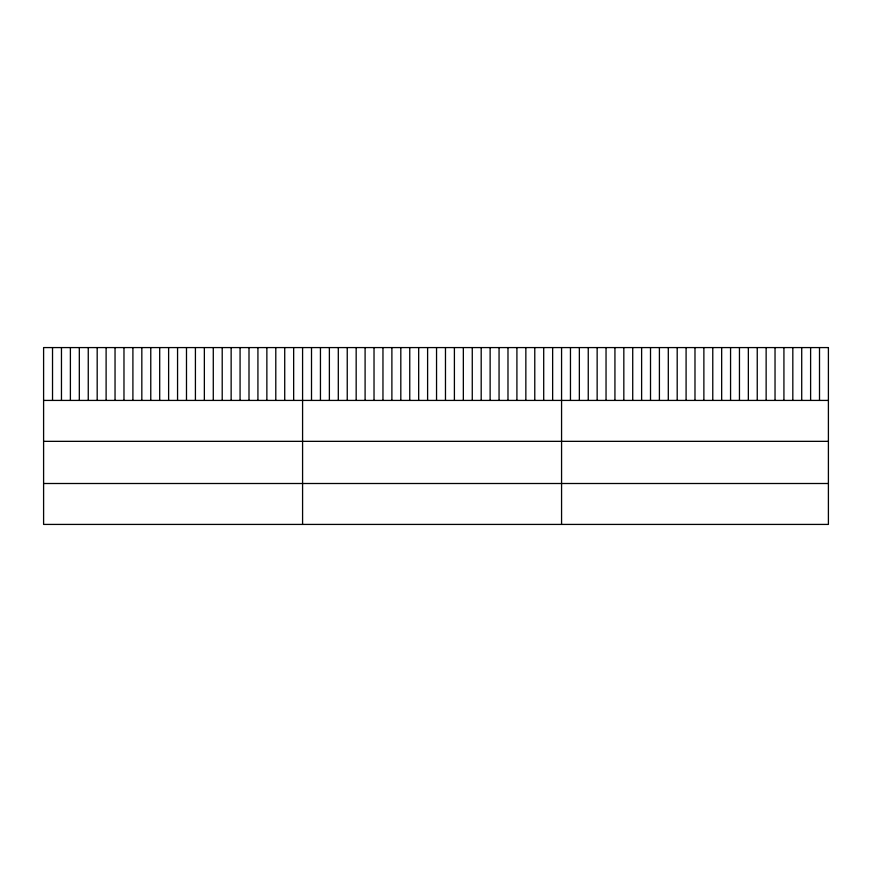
<?xml version="1.0" encoding="UTF-8"?>
<svg xmlns="http://www.w3.org/2000/svg" width="872" height="872" viewBox="0 0 872 872"><rect width="100%" height="100%" fill="white"/><g stroke="black" fill="none" stroke-linecap="round" stroke-linejoin="round"><path stroke-width="1.31" d="M43.6 400.422L828.4 400.422M43.6 441.341L828.4 441.341M43.6 483.502L828.4 483.502M819.506 347.579L819.506 400.422M810.611 347.579L810.611 400.422M801.717 347.579L801.717 400.422M792.822 347.579L792.822 400.422M783.928 347.579L783.928 400.422M775.034 347.579L775.034 400.422M766.139 347.579L766.139 400.422M757.245 347.579L757.245 400.422M748.35 347.579L748.35 400.422M739.456 347.579L739.456 400.422M730.562 347.579L730.562 400.422M721.667 347.579L721.667 400.422M712.773 347.579L712.773 400.422M703.878 347.579L703.878 400.422M694.984 347.579L694.984 400.422M686.09 347.579L686.09 400.422M677.195 347.579L677.195 400.422M668.301 347.579L668.301 400.422M659.406 347.579L659.406 400.422M650.512 347.579L650.512 400.422M641.618 347.579L641.618 400.422M632.723 347.579L632.723 400.422M623.829 347.579L623.829 400.422M614.934 347.579L614.934 400.422M606.04 347.579L606.04 400.422M597.146 347.579L597.146 400.422M588.251 347.579L588.251 400.422M579.357 347.579L579.357 400.422M570.462 347.579L570.462 400.422M561.568 347.579L561.568 524.421M552.641 347.579L552.641 400.422M543.703 347.579L543.703 400.422M534.776 347.579L534.776 400.422M525.849 347.579L525.849 400.422M516.911 347.579L516.911 400.422M507.984 347.579L507.984 400.422M499.057 347.579L499.057 400.422M490.129 347.579L490.129 400.422M481.191 347.579L481.191 400.422M472.264 347.579L472.264 400.422M463.337 347.579L463.337 400.422M454.399 347.579L454.399 400.422M445.472 347.579L445.472 400.422M436.545 347.579L436.545 400.422M427.607 347.579L427.607 400.422M418.68 347.579L418.68 400.422M409.753 347.579L409.753 400.422M400.815 347.579L400.815 400.422M391.888 347.579L391.888 400.422M382.961 347.579L382.961 400.422M374.023 347.579L374.023 400.422M365.096 347.579L365.096 400.422M356.168 347.579L356.168 400.422M347.241 347.579L347.241 400.422M338.303 347.579L338.303 400.422M329.376 347.579L329.376 400.422M320.449 347.579L320.449 400.422M311.511 347.579L311.511 400.422M302.584 347.579L302.584 524.421M293.657 347.579L293.657 400.422M284.719 347.579L284.719 400.422M275.792 347.579L275.792 400.422M266.865 347.579L266.865 400.422M257.927 347.579L257.927 400.422M249 347.579L249 400.422M240.073 347.579L240.073 400.422M231.145 347.579L231.145 400.422M222.207 347.579L222.207 400.422M213.28 347.579L213.28 400.422M204.353 347.579L204.353 400.422M195.415 347.579L195.415 400.422M186.488 347.579L186.488 400.422M177.561 347.579L177.561 400.422M168.623 347.579L168.623 400.422M159.696 347.579L159.696 400.422M150.769 347.579L150.769 400.422M141.831 347.579L141.831 400.422M132.904 347.579L132.904 400.422M123.977 347.579L123.977 400.422M115.039 347.579L115.039 400.422M106.112 347.579L106.112 400.422M97.184 347.579L97.184 400.422M88.257 347.579L88.257 400.422M79.319 347.579L79.319 400.422M70.392 347.579L70.392 400.422M61.465 347.579L61.465 400.422M52.527 347.579L52.527 400.422M828.4 347.579L43.6 347.579L43.6 524.421L828.4 524.421L828.4 347.579"/></g></svg>
